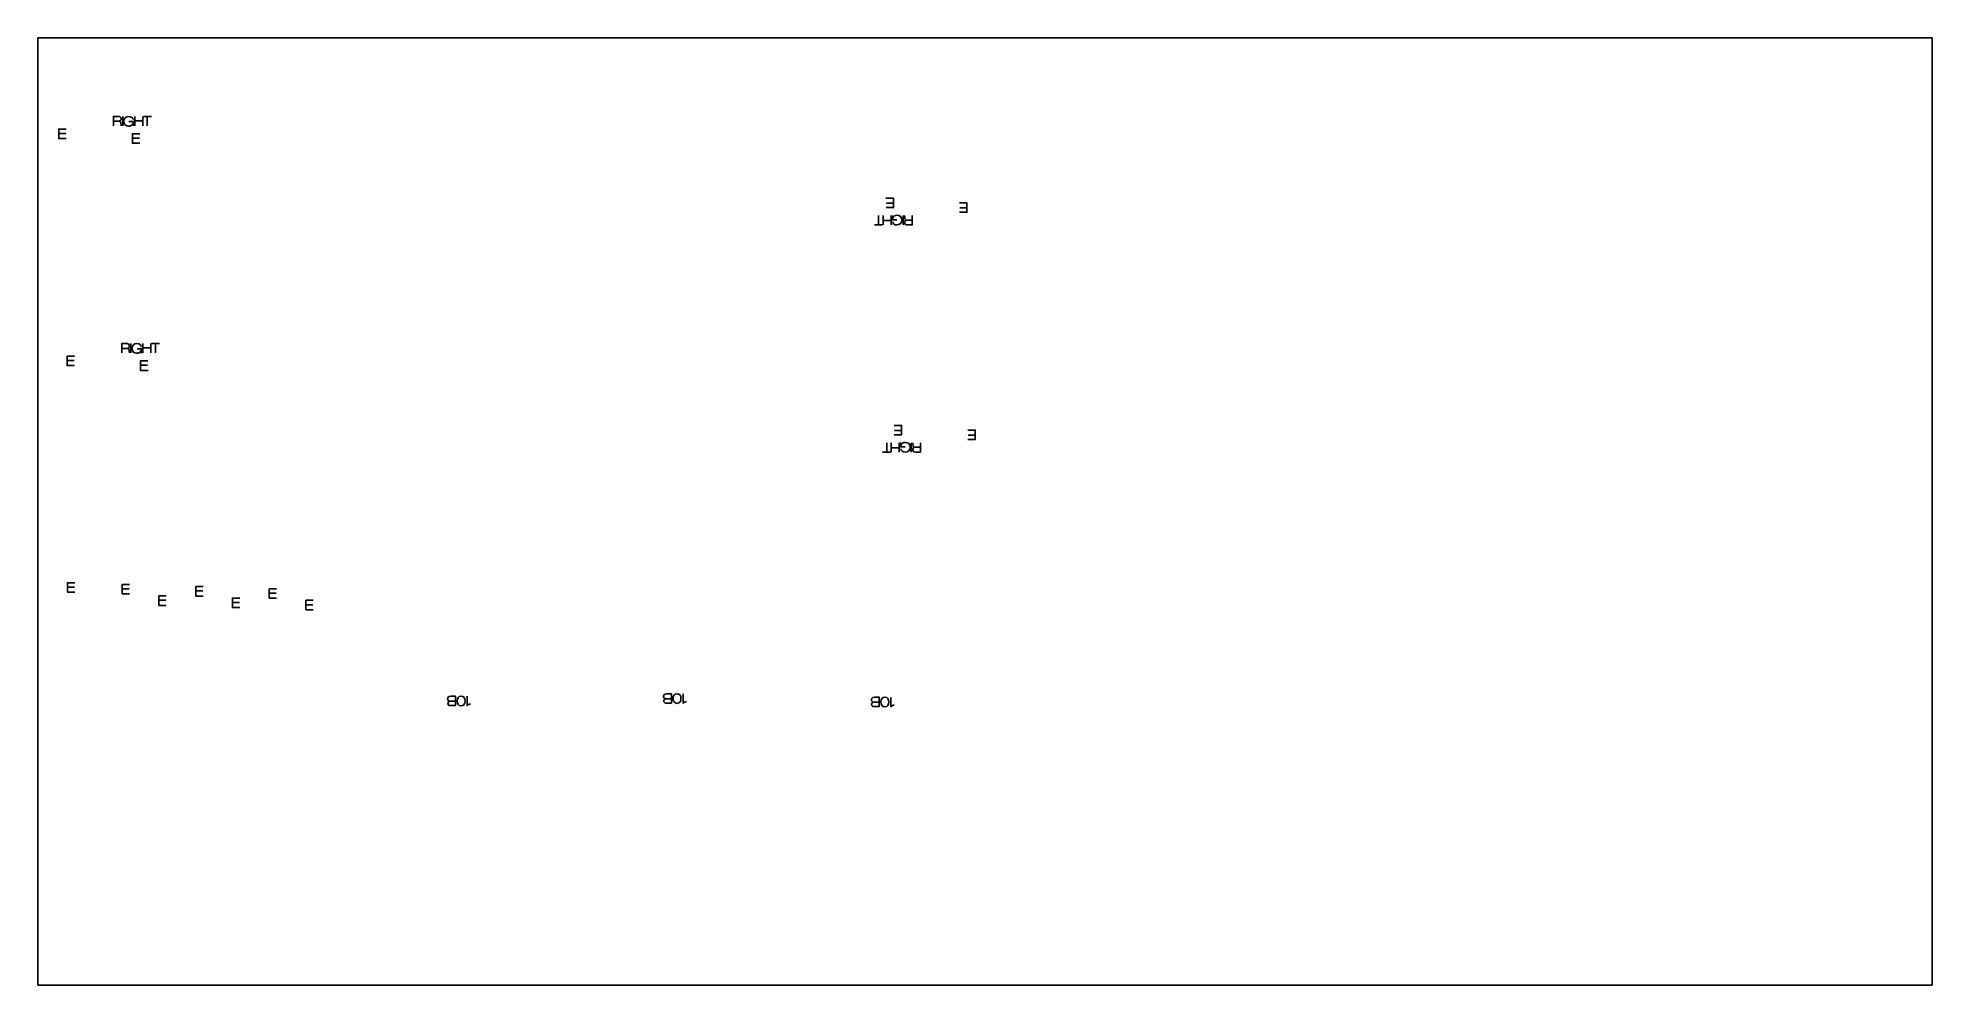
# Model space of a CAD drawing. Header units: millimetres. Extents: x 0 to 610, y -305 to 0.
import ezdxf

# ---------------------------------------------------------------- set-up
doc = ezdxf.new("R2010")
doc.units = ezdxf.units.MM
doc.layers.add('laser bed referance', color=3, linetype='Continuous', lineweight=25, true_color=0x00ff00)
doc.layers.add('TEXT', color=5, linetype='Continuous', true_color=0x0000ff)

msp = doc.modelspace()

# ---------------------------------------------------------------- linework, layer by layer
at = {"layer": 'laser bed referance'}
for p, q in [((0, -304.8), (0, 0)), ((0, 0), (304.8, 0)), ((0, 0), (609.6, 0)), ((0, -304.8), (0, 0)), ((609.6, -304.8), (609.6, 0)), ((0, -304.8), (304.8, -304.8)), ((0, -304.8), (609.6, -304.8))]:
    msp.add_line(p, q, dxfattribs=at)
at = {"layer": 'TEXT', "color": 5, "lineweight": 25, "true_color": 0x0000ff}
for points in [[(9.11, -32.38), (6.73, -32.38), (6.73, -29.36), (9.09, -29.36)], [(24.33, -28.28), (24.33, -25.29), (25.97, -25.29)], [(26.08, -26.82), (24.33, -26.83)], [(26.09, -26.82), (26.08, -26.82)], [(27.3, -25.29), (27.3, -28.28)], [(29.32, -26.94), (30.72, -26.94), (30.72, -28.34)], [(31.18, -28.28), (31.18, -25.29)], [(31.18, -26.68), (33.74, -26.68)], [(33.74, -25.29), (33.74, -28.28)], [(33.94, -25.29), (36.52, -25.29)], [(35.19, -28.28), (35.19, -25.32)], [(6.73, -30.76), (8.99, -30.76)], [(32.8, -33.89), (30.42, -33.89), (30.42, -30.87), (32.78, -30.87)], [(30.42, -32.27), (32.68, -32.27)], [(272.93, -51.59), (275.3, -51.59), (275.3, -54.61), (272.95, -54.61)], [(275.3, -53.2), (273.05, -53.2)], [(296.62, -53.1), (299, -53.1), (299, -56.12), (296.64, -56.12)], [(299, -54.71), (296.74, -54.71)], [(271.79, -60.18), (269.21, -60.18)], [(270.54, -57.2), (270.54, -60.16)], [(271.99, -60.18), (271.99, -57.2)], [(274.55, -58.79), (271.99, -58.79)], [(274.55, -57.2), (274.55, -60.18)], [(276.41, -58.53), (275.01, -58.53), (275.01, -57.13)], [(278.43, -60.18), (278.43, -57.2)], [(279.64, -58.66), (279.65, -58.65)], [(279.65, -58.65), (281.4, -58.64)], [(281.4, -57.2), (281.4, -60.18), (279.76, -60.18)], [(11.75, -105.47), (9.38, -105.47), (9.38, -102.45), (11.73, -102.45)], [(26.97, -101.37), (26.97, -98.38), (28.62, -98.38)], [(28.73, -99.91), (26.97, -99.92)], [(28.73, -99.91), (28.72, -99.91)], [(29.94, -98.38), (29.94, -101.37)], [(31.96, -100.03), (33.36, -100.03), (33.36, -101.43)], [(33.82, -101.37), (33.82, -98.38)], [(33.82, -99.77), (36.38, -99.77)], [(36.38, -98.38), (36.38, -101.37)], [(36.59, -98.38), (39.16, -98.38)], [(37.83, -101.37), (37.83, -98.41)], [(9.38, -103.85), (11.63, -103.85)], [(35.44, -106.98), (33.07, -106.98), (33.07, -103.96), (35.42, -103.96)], [(33.07, -105.36), (35.32, -105.36)], [(275.57, -124.68), (277.95, -124.68), (277.95, -127.7), (275.6, -127.7)], [(277.95, -126.29), (275.69, -126.29)], [(299.26, -126.19), (301.64, -126.19), (301.64, -129.21), (299.29, -129.21)], [(301.64, -127.8), (299.38, -127.8)], [(274.43, -133.27), (271.85, -133.27)], [(273.18, -130.29), (273.18, -133.25)], [(274.63, -133.27), (274.63, -130.29)], [(277.19, -131.88), (274.63, -131.88)], [(277.19, -130.29), (277.19, -133.27)], [(279.06, -131.62), (277.65, -131.62), (277.65, -130.22)], [(281.08, -133.27), (281.08, -130.29)], [(282.29, -131.74), (284.04, -131.73)], [(282.29, -131.75), (282.29, -131.74)], [(284.04, -130.29), (284.04, -133.27), (282.4, -133.27)], [(11.86, -178.35), (9.48, -178.35), (9.48, -175.33), (11.84, -175.33)], [(9.48, -176.73), (11.74, -176.73)], [(29.51, -178.9), (27.13, -178.9), (27.13, -175.88), (29.48, -175.88)], [(53.16, -179.6), (50.78, -179.6), (50.78, -176.58), (53.14, -176.58)], [(27.13, -177.28), (29.38, -177.28)], [(41.33, -182.6), (38.96, -182.6), (38.96, -179.58), (41.31, -179.58)], [(38.96, -180.98), (41.21, -180.98)], [(50.78, -177.98), (53.04, -177.98)], [(64.99, -183.3), (62.61, -183.3), (62.61, -180.28), (64.96, -180.28)], [(62.61, -181.68), (64.86, -181.68)], [(76.81, -180.3), (74.44, -180.3), (74.44, -177.28), (76.79, -177.28)], [(74.44, -178.68), (76.69, -178.68)], [(88.64, -184), (86.26, -184), (86.26, -180.98), (88.62, -180.98)], [(86.26, -182.38), (88.52, -182.38)], [(132.85, -211.85), (134.38, -211.85), (134.38, -214.87), (134.38, -214.87)], [(138.26, -214.85), (138.15, -214.85), (138.15, -211.87)], [(202.09, -212.65), (202.09, -212.64)], [(202.09, -212.65), (203.88, -212.65)], [(202.34, -211.06), (203.88, -211.06), (203.88, -214.09), (203.88, -214.09)], [(207.75, -214.06), (207.64, -214.06), (207.64, -211.09)], [(269.24, -212.18), (270.77, -212.18), (270.77, -215.2), (270.77, -215.2)], [(274.65, -215.18), (274.54, -215.18), (274.54, -212.2)], [(132.6, -213.43), (134.38, -213.44)], [(132.6, -213.44), (132.6, -213.43)], [(134.38, -214.87), (132.74, -214.87)], [(203.88, -214.09), (202.23, -214.09)], [(268.99, -213.76), (270.77, -213.77)], [(268.99, -213.77), (268.99, -213.76)], [(270.77, -215.2), (269.13, -215.2)]]:
    msp.add_lwpolyline(points, dxfattribs=at)
for points in [[(25.97, -25.29), (26.57, -25.29), (26.8, -25.57), (26.8, -26.1)], [(26.08, -26.82), (26.54, -26.83), (26.74, -27.04), (26.74, -27.45)], [(26.8, -26.1), (26.8, -26.39), (26.61, -26.79), (26.09, -26.82)], [(26.74, -27.45), (26.74, -27.56), (26.75, -28.15), (26.81, -28.28)], [(27.66, -26.85), (27.66, -25.86), (28.35, -25.29), (29.21, -25.29)], [(29.21, -28.41), (28.35, -28.41), (27.66, -27.84), (27.66, -26.85)], [(29.21, -25.29), (30.14, -25.29), (30.57, -25.7), (30.68, -26.28)], [(30.62, -27.44), (30.41, -28.13), (29.83, -28.41), (29.21, -28.41)], [(30.72, -26.94), (30.68, -27.29), (30.62, -27.44), (30.62, -27.44)], [(275.01, -58.53), (275.05, -58.18), (275.11, -58.03), (275.11, -58.03)], [(276.52, -60.18), (275.59, -60.18), (275.16, -59.77), (275.05, -59.19)], [(275.11, -58.03), (275.32, -57.35), (275.9, -57.06), (276.52, -57.06)], [(276.52, -57.06), (277.37, -57.06), (278.07, -57.64), (278.07, -58.62)], [(278.07, -58.62), (278.07, -59.61), (277.37, -60.18), (276.52, -60.18)], [(278.99, -58.02), (278.99, -57.91), (278.98, -57.32), (278.92, -57.2)], [(278.93, -59.37), (278.93, -59.08), (279.12, -58.69), (279.64, -58.66)], [(279.76, -60.18), (279.16, -60.18), (278.93, -59.9), (278.93, -59.37)], [(279.65, -58.65), (279.19, -58.64), (278.99, -58.43), (278.99, -58.02)], [(28.62, -98.38), (29.21, -98.38), (29.44, -98.66), (29.44, -99.2)], [(28.72, -99.91), (29.18, -99.92), (29.39, -100.13), (29.39, -100.54)], [(29.44, -99.2), (29.44, -99.48), (29.25, -99.88), (28.73, -99.91)], [(29.39, -100.54), (29.39, -100.65), (29.39, -101.24), (29.45, -101.37)], [(30.3, -99.94), (30.3, -98.95), (31, -98.38), (31.85, -98.38)], [(31.85, -101.5), (31, -101.5), (30.3, -100.93), (30.3, -99.94)], [(31.85, -98.38), (32.78, -98.38), (33.21, -98.79), (33.32, -99.37)], [(33.26, -100.53), (33.05, -101.22), (32.47, -101.5), (31.85, -101.5)], [(33.36, -100.03), (33.32, -100.38), (33.26, -100.53), (33.26, -100.53)], [(277.65, -131.62), (277.69, -131.27), (277.75, -131.12), (277.75, -131.12)], [(279.16, -133.27), (278.23, -133.27), (277.8, -132.86), (277.69, -132.28)], [(277.75, -131.12), (277.96, -130.44), (278.54, -130.15), (279.16, -130.15)], [(279.16, -130.15), (280.02, -130.15), (280.71, -130.73), (280.71, -131.71)], [(280.71, -131.71), (280.71, -132.7), (280.02, -133.27), (279.16, -133.27)], [(281.63, -131.11), (281.63, -131), (281.62, -130.41), (281.56, -130.29)], [(281.57, -132.46), (281.57, -132.17), (281.77, -131.78), (282.29, -131.75)], [(282.4, -133.27), (281.8, -133.27), (281.57, -132.99), (281.57, -132.46)], [(282.29, -131.74), (281.83, -131.73), (281.63, -131.52), (281.63, -131.11)], [(131.84, -212.67), (131.84, -212.32), (132.06, -211.85), (132.85, -211.85)], [(132.6, -213.43), (132.2, -213.41), (131.84, -213.2), (131.84, -212.67)], [(134.94, -213.36), (134.94, -212.52), (135.28, -211.8), (136.21, -211.8)], [(136.21, -211.8), (137.14, -211.8), (137.47, -212.52), (137.47, -213.36)], [(201.33, -211.89), (201.33, -211.53), (201.55, -211.06), (202.34, -211.06)], [(202.09, -212.64), (201.7, -212.63), (201.33, -212.42), (201.33, -211.89)], [(201.42, -213.34), (201.42, -212.98), (201.74, -212.64), (202.09, -212.65)], [(202.23, -214.09), (201.76, -214.09), (201.42, -213.83), (201.42, -213.34)], [(204.43, -212.58), (204.43, -211.74), (204.77, -211.02), (205.7, -211.02)], [(205.7, -214.13), (204.77, -214.13), (204.43, -213.41), (204.43, -212.58)], [(205.7, -211.02), (206.63, -211.02), (206.96, -211.74), (206.96, -212.58)], [(206.96, -212.58), (206.96, -213.41), (206.63, -214.13), (205.7, -214.13)], [(268.23, -213), (268.23, -212.65), (268.45, -212.18), (269.24, -212.18)], [(268.99, -213.76), (268.6, -213.74), (268.23, -213.53), (268.23, -213)], [(271.33, -213.69), (271.33, -212.85), (271.67, -212.13), (272.6, -212.13)], [(272.6, -212.13), (273.53, -212.13), (273.86, -212.85), (273.86, -213.69)], [(131.93, -214.12), (131.93, -213.77), (132.24, -213.43), (132.6, -213.44)], [(132.74, -214.87), (132.26, -214.87), (131.93, -214.61), (131.93, -214.12)], [(136.21, -214.92), (135.28, -214.92), (134.94, -214.2), (134.94, -213.36)], [(137.47, -213.36), (137.47, -214.2), (137.14, -214.92), (136.21, -214.92)], [(139.2, -214.29), (138.74, -214.4), (138.43, -214.64), (138.26, -214.85)], [(208.69, -213.5), (208.23, -213.62), (207.93, -213.86), (207.75, -214.06)], [(268.32, -214.45), (268.32, -214.1), (268.63, -213.76), (268.99, -213.77)], [(269.13, -215.2), (268.65, -215.2), (268.32, -214.94), (268.32, -214.45)], [(272.6, -215.25), (271.67, -215.25), (271.33, -214.53), (271.33, -213.69)], [(273.86, -213.69), (273.86, -214.53), (273.53, -215.25), (272.6, -215.25)], [(275.59, -214.62), (275.13, -214.73), (274.83, -214.97), (274.65, -215.18)]]:
    msp.add_open_spline(points, degree=3, dxfattribs=at)

doc.saveas('drawing.dxf')
